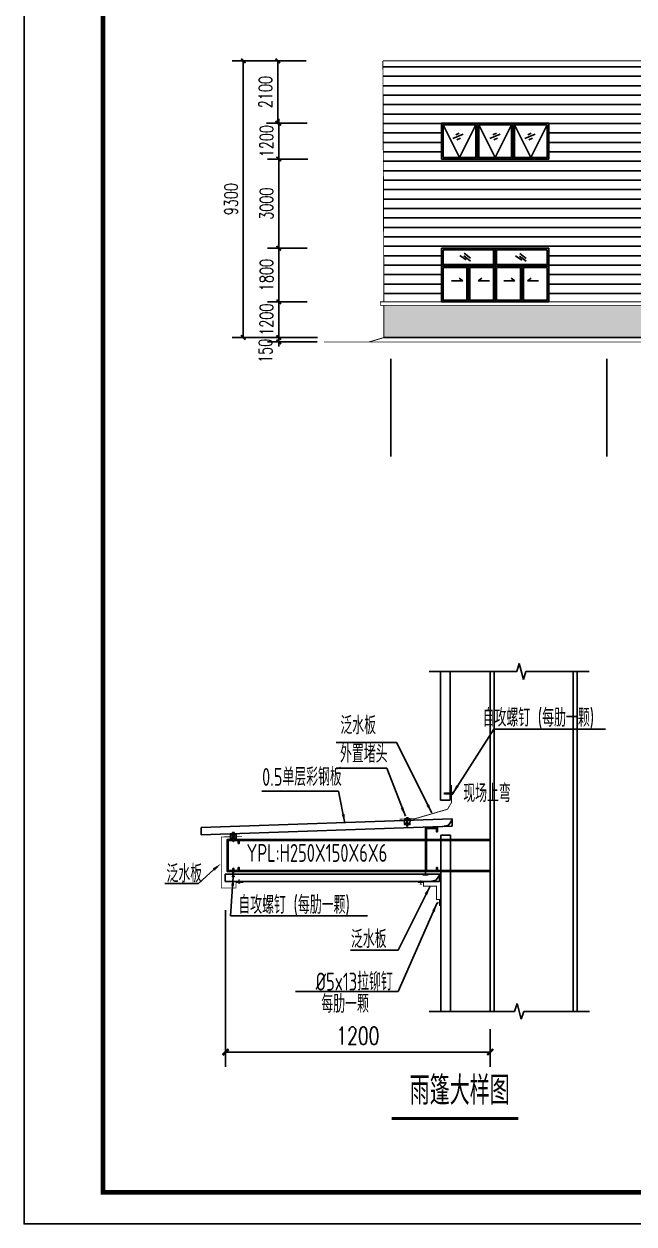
# Model space of a CAD drawing. Extents: x 177291 to 1288761, y 177638 to 322898.
# Drawn here: x 595607 to 616102, y 251928 to 292270 of the extents above; entities that cross this region are included whole.
import ezdxf
from ezdxf.enums import TextEntityAlignment as Align

# ---------------------------------------------------------------- set-up
doc = ezdxf.new("R2010")
doc.units = 0
doc.header["$LTSCALE"] = 1000
for name, color, linetype in [('AXIS', 3, 'Continuous'), ('GZ', 50, 'Continuous'), ('LT', 27, 'Continuous'), ('PUB_DIM', 3, 'Continuous'), ('PUB_TEXT', 7, 'Continuous'), ('PUB_TITLE', 4, 'Continuous'), ('TEXT', 7, 'Continuous')]:
    doc.layers.add(name, color=color, linetype=linetype)
doc.styles.add('_TCH_DIM_T3', font='SIMPLEX', dxfattribs={"width": 0.705882, "bigfont": 'GBCBIG'})
doc.styles.add('C', font='tssdeng.shx', dxfattribs={"height": 3, "bigfont": 'tssdchn.shx'})
doc.styles.add('TSSD_Norm', font='tssdeng.shx', dxfattribs={"bigfont": 'hztxt.shx'})
doc.dimstyles.new('_TCH_ARCH&&150', dxfattribs={"dimtxt": 446.25, "dimasz": 150, "dimexe": 375, "dimexo": 450, "dimgap": 189.375, "dimtad": 1, "dimdec": 0, "dimzin": 0, "dimdsep": 46, "dimtxsty": '_TCH_DIM_T3', "dimblk": 'ARCHTICK', "dimcen": 0.09, "dimclrd": 3, "dimclre": 3, "dimclrt": 7, "dimazin": 2, "dimtfac": 1, "dimtdec": 0, "dimtix": 1, "dimtmove": 2, "dimatfit": 3, "dimfxl": 1, "dimtolj": 1, "dimtzin": 0, "dimarcsym": 0})
doc.dimstyles.new('TCH-200-1', dxfattribs={"dimtxt": 595, "dimasz": 200, "dimexe": 500, "dimexo": 600, "dimgap": 252.5, "dimtad": 1, "dimdec": 0, "dimzin": 0, "dimdsep": 46, "dimtxsty": '_TCH_DIM_T3', "dimblk": 'ARCHTICK', "dimcen": 0.09, "dimclrd": 3, "dimclre": 3, "dimclrt": 7, "dimazin": 2, "dimtfac": 1, "dimtdec": 0, "dimtix": 1, "dimtmove": 2, "dimatfit": 3, "dimfxl": 1, "dimtolj": 1, "dimtzin": 0, "dimarcsym": 0})

# ---------------------------------------------------------------- blocks, each defined once
blk = doc.blocks.new('_ArchTick')
at = {"color": 0, "linetype": 'ByBlock', "const_width": 0.4}
blk.add_lwpolyline([(-0.5, -0.5), (0.5, 0.5)], dxfattribs=at)
blk = doc.blocks.new('*D548')
at = {"layer": 'AXIS', "color": 3, "lineweight": -2, "transparency": 16777216}
for p, q in [((602379, 262482), (602379, 257207)), ((611270, 258473), (611270, 257207)), ((602379, 257707), (611270, 257707))]:
    blk.add_line(p, q, dxfattribs=at)
at = {"layer": 'Defpoints', "color": 0, "transparency": 16777216}
for p in [(602379, 263082), (611270, 259073), (611270, 257707)]:
    blk.add_point(p, dxfattribs=at)
at = {"layer": 'AXIS', "color": 3, "lineweight": -2, "transparency": 16777216, "xscale": 200, "yscale": 200, "zscale": 200, "rotation": 180}
blk.add_blockref('_ArchTick', (602379, 257707), dxfattribs=at)
at = {"layer": 'AXIS', "color": 3, "lineweight": -2, "transparency": 16777216, "xscale": 200, "yscale": 200, "zscale": 200}
blk.add_blockref('_ArchTick', (611270, 257707), dxfattribs=at)
at = {"layer": 'AXIS', "color": 7, "transparency": 16777216, "insert": (606824, 258257), "char_height": 595, "attachment_point": 5, "style": '_TCH_DIM_T3'}
blk.add_mtext('\\A1;1200', dxfattribs=at)
blk = doc.blocks.new('MD')
at = {"linetype": 'Continuous', "ltscale": 20}
blk.add_hatch(color=256, dxfattribs=at).paths.add_polyline_path([(8.6, -7.8), (8.6, -2.6), (-13.3, -4.2), (-13.2, 4.1), (8.6, 2.4), (8.6, 7.6, -0.696305)])
blk = doc.blocks.new('*X333')
at = {"color": 0}
for p, q in [((903710.7, -307545.5), (903713.7, -307542.6)), ((903710.7, -307554.3), (903716.7, -307548.3)), ((903710.7, -307563.2), (903716.7, -307557.2)), ((903710.7, -307572), (903716.7, -307566)), ((903710.7, -307580.9), (903716.7, -307574.9)), ((903710.7, -307589.7), (903716.7, -307583.7)), ((903710.7, -307598.5), (903716.7, -307592.5)), ((903712.2, -307606), (903716.1, -307602))]:
    blk.add_line(p, q, dxfattribs=at)
blk = doc.blocks.new('AUDIT_I_040821143925-1')
at = {"linetype": 'Continuous', "ltscale": 20, "xscale": -0.899999999919668, "yscale": 0.8999999999068677, "zscale": 0.9, "rotation": 269.9996944201824}
blk.add_blockref('*X333', (276843.2, -813343.8), dxfattribs=at)
blk = doc.blocks.new('GD')
at = {"linetype": 'Continuous', "ltscale": 20}
for p, q in [((0, 1), (15, 4)), ((0, -1), (0, 1)), ((15, 4), (138, 4)), ((108, -4), (108, 4)), ((138, -10), (138, 10)), ((138, 10), (141, 10)), ((141, -10), (141, 10)), ((149, 8), (141, 8)), ((149, 3), (141, 3)), ((150, -5), (150, 5)), ((0, -1), (15, -4)), ((15, -4), (138, -4)), ((138, -10), (141, -10)), ((149, -3), (141, -3)), ((149, -8), (141, -8))]:
    blk.add_line(p, q, dxfattribs=at)
blk.add_ellipse((149, 5), major_axis=(0, 2.08), ratio=0.698493, start_param=3.141597, end_param=6.28319, dxfattribs=at)
at = {"linetype": 'Continuous', "ltscale": 20, "extrusion": (0, 0, -1)}
for centre, major_axis, ratio, start_param, end_param in [((149, 0), (0, 3.37), 0.429967, -0.000017, 3.141602), ((149, -5), (0, 2.08), 0.698493, -0.000005, 3.141588)]:
    blk.add_ellipse(centre, major_axis=major_axis, ratio=ratio, start_param=start_param, end_param=end_param, dxfattribs=at)
at = {"layer": 'PUB_TEXT', "xscale": 1.825602383585646, "yscale": 1.341960000107064, "zscale": 1.34196}
blk.add_blockref('AUDIT_I_040821143925-1', (0, 0), dxfattribs=at)
blk = doc.blocks.new('*D494')
at = {"layer": 'Defpoints', "color": 0, "transparency": 16777216}
for p in [(605916, 281731), (604166, 281581), (605902, 281581)]:
    blk.add_point(p, dxfattribs=at)
at = {"layer": 'PUB_DIM', "color": 3, "lineweight": -2, "transparency": 16777216}
for p, q in [((605466, 281731), (603791, 281731)), ((604166, 281731), (604166, 281881)), ((604166, 281731), (604166, 281581)), ((605452, 281581), (603791, 281581)), ((604166, 281581), (604166, 281431))]:
    blk.add_line(p, q, dxfattribs=at)
at = {"layer": 'PUB_DIM', "color": 3, "lineweight": -2, "transparency": 16777216, "xscale": 150, "yscale": 150, "zscale": 150}
for p, rotation in [((604166, 281731), 270), ((604166, 281581), 90)]:
    blk.add_blockref('_ArchTick', p, dxfattribs=dict(at, rotation=rotation))
at = {"layer": 'PUB_DIM', "color": 7, "transparency": 16777216, "insert": (603718, 281281), "char_height": 446.2, "attachment_point": 5, "rotation": 90, "style": '_TCH_DIM_T3'}
blk.add_mtext('\\A1;150', dxfattribs=at)
blk = doc.blocks.new('*D495')
at = {"layer": 'Defpoints', "color": 0, "transparency": 16777216}
for p in [(604166, 282931), (605575, 282931), (605575, 281731)]:
    blk.add_point(p, dxfattribs=at)
at = {"layer": 'PUB_DIM', "color": 3, "lineweight": -2, "transparency": 16777216}
for p, q in [((605125, 282931), (603791, 282931)), ((604166, 282931), (604166, 283081)), ((604166, 281731), (604166, 282931)), ((605125, 281731), (603791, 281731)), ((604166, 281731), (604166, 281581))]:
    blk.add_line(p, q, dxfattribs=at)
at = {"layer": 'PUB_DIM', "color": 3, "lineweight": -2, "transparency": 16777216, "xscale": 150, "yscale": 150, "zscale": 150}
for p, rotation in [((604166, 282931), 270), ((604166, 281731), 90)]:
    blk.add_blockref('_ArchTick', p, dxfattribs=dict(at, rotation=rotation))
at = {"layer": 'PUB_DIM', "color": 7, "transparency": 16777216, "insert": (603754, 282331), "char_height": 446.2, "attachment_point": 5, "rotation": 90, "style": '_TCH_DIM_T3'}
blk.add_mtext('\\A1;1200', dxfattribs=at)
blk = doc.blocks.new('*D496')
at = {"layer": 'Defpoints', "color": 0, "transparency": 16777216}
for p in [(604166, 284731), (605575, 284731), (605575, 282931)]:
    blk.add_point(p, dxfattribs=at)
at = {"layer": 'PUB_DIM', "color": 3, "lineweight": -2, "transparency": 16777216}
for p, q in [((605125, 284731), (603791, 284731)), ((604166, 282931), (604166, 284731)), ((605125, 282931), (603791, 282931))]:
    blk.add_line(p, q, dxfattribs=at)
at = {"layer": 'PUB_DIM', "color": 3, "lineweight": -2, "transparency": 16777216, "xscale": 150, "yscale": 150, "zscale": 150}
for p, rotation in [((604166, 284731), 90), ((604166, 282931), 270)]:
    blk.add_blockref('_ArchTick', p, dxfattribs=dict(at, rotation=rotation))
at = {"layer": 'PUB_DIM', "color": 7, "transparency": 16777216, "insert": (603754, 283831), "char_height": 446.2, "attachment_point": 5, "rotation": 90, "style": '_TCH_DIM_T3'}
blk.add_mtext('\\A1;1800', dxfattribs=at)
blk = doc.blocks.new('*D497')
at = {"layer": 'Defpoints', "color": 0, "transparency": 16777216}
for p in [(604166, 287731), (605591, 287731, -4), (605575, 284731)]:
    blk.add_point(p, dxfattribs=at)
at = {"layer": 'PUB_DIM', "color": 3, "lineweight": -2, "transparency": 16777216}
for p, q in [((605141, 287731), (603791, 287731)), ((604166, 284731), (604166, 287731)), ((605125, 284731), (603791, 284731))]:
    blk.add_line(p, q, dxfattribs=at)
at = {"layer": 'PUB_DIM', "color": 3, "lineweight": -2, "transparency": 16777216, "xscale": 150, "yscale": 150, "zscale": 150}
for p, rotation in [((604166, 287731), 90), ((604166, 284731), 270)]:
    blk.add_blockref('_ArchTick', p, dxfattribs=dict(at, rotation=rotation))
at = {"layer": 'PUB_DIM', "color": 7, "transparency": 16777216, "insert": (603754, 286231), "char_height": 446.2, "attachment_point": 5, "rotation": 90, "style": '_TCH_DIM_T3'}
blk.add_mtext('\\A1;3000', dxfattribs=at)
blk = doc.blocks.new('*D498')
at = {"layer": 'Defpoints', "color": 0, "transparency": 16777216}
for p in [(604166, 288931), (605575, 288931), (605591, 287731, -4)]:
    blk.add_point(p, dxfattribs=at)
at = {"layer": 'PUB_DIM', "color": 3, "lineweight": -2, "transparency": 16777216}
for p, q in [((605125, 288931), (603791, 288931)), ((604166, 288931), (604166, 289081)), ((604166, 287731), (604166, 288931)), ((605141, 287731), (603791, 287731)), ((604166, 287731), (604166, 287581))]:
    blk.add_line(p, q, dxfattribs=at)
at = {"layer": 'PUB_DIM', "color": 3, "lineweight": -2, "transparency": 16777216, "xscale": 150, "yscale": 150, "zscale": 150}
for p, rotation in [((604166, 288931), 270), ((604166, 287731), 90)]:
    blk.add_blockref('_ArchTick', p, dxfattribs=dict(at, rotation=rotation))
at = {"layer": 'PUB_DIM', "color": 7, "transparency": 16777216, "insert": (603754, 288331), "char_height": 446.2, "attachment_point": 5, "rotation": 90, "style": '_TCH_DIM_T3'}
blk.add_mtext('\\A1;1200', dxfattribs=at)
blk = doc.blocks.new('*D499')
at = {"layer": 'Defpoints', "color": 0, "transparency": 16777216}
for p in [(604133, 291031), (605541, 291031), (605575, 288931)]:
    blk.add_point(p, dxfattribs=at)
at = {"layer": 'PUB_DIM', "color": 3, "lineweight": -2, "transparency": 16777216}
for p, q in [((605091, 291031), (603758, 291031)), ((604133, 288931), (604133, 291031)), ((605125, 288931), (603758, 288931))]:
    blk.add_line(p, q, dxfattribs=at)
at = {"layer": 'PUB_DIM', "color": 3, "lineweight": -2, "transparency": 16777216, "xscale": 150, "yscale": 150, "zscale": 150}
for p, rotation in [((604133, 291031), 90), ((604133, 288931), 270)]:
    blk.add_blockref('_ArchTick', p, dxfattribs=dict(at, rotation=rotation))
at = {"layer": 'PUB_DIM', "color": 7, "transparency": 16777216, "insert": (603720, 289981), "char_height": 446.2, "attachment_point": 5, "rotation": 90, "style": '_TCH_DIM_T3'}
blk.add_mtext('\\A1;2100', dxfattribs=at)
blk = doc.blocks.new('*D500')
at = {"layer": 'Defpoints', "color": 0, "transparency": 16777216}
for p in [(605541, 291031), (602974, 281731), (605575, 281731)]:
    blk.add_point(p, dxfattribs=at)
at = {"layer": 'PUB_DIM', "color": 3, "lineweight": -2, "transparency": 16777216}
for p, q in [((605091, 291031), (602599, 291031)), ((602974, 291031), (602974, 281731)), ((605125, 281731), (602599, 281731))]:
    blk.add_line(p, q, dxfattribs=at)
at = {"layer": 'PUB_DIM', "color": 3, "lineweight": -2, "transparency": 16777216, "xscale": 150, "yscale": 150, "zscale": 150}
for p, rotation in [((602974, 291031), 90), ((602974, 281731), 270)]:
    blk.add_blockref('_ArchTick', p, dxfattribs=dict(at, rotation=rotation))
at = {"layer": 'PUB_DIM', "color": 7, "transparency": 16777216, "insert": (602562, 286381), "char_height": 446.2, "attachment_point": 5, "rotation": 90, "style": '_TCH_DIM_T3'}
blk.add_mtext('\\A1;9300', dxfattribs=at)

msp = doc.modelspace()

# ---------------------------------------------------------------- hatches: boundary and pattern name
at = {"true_color": 0xc7c8ca}
h = msp.add_hatch(dxfattribs=at)
h.set_pattern_fill('ANSI31', color=9, scale=200, angle=315)
h.set_pattern_definition([(0, (0, 0), (9e-14, 317.5), [])])
h.paths.add_polyline_path([(660151.98, 291030.6), (607665.65, 291030.6), (607698.94, 282930.68), (609635.26, 282930.68), (609635.26, 284730.68), (613235.29, 284730.68), (613235.29, 282930.68), (617135.26, 282930.68), (617135.26, 284730.68), (620735.29, 284730.68), (620735.29, 282930.68), (624635.26, 282930.68), (624635.26, 284730.68), (628235.29, 284730.68), (628235.29, 282930.68), (632135.26, 282930.68), (632135.26, 284730.68), (635735.29, 284730.68), (635735.29, 282930.68), (639635.26, 282930.68), (639635.26, 284730.68), (643235.29, 284730.68), (643235.29, 282930.68), (647135.26, 282930.68), (647135.26, 284730.68), (650735.29, 284730.68), (650735.29, 282930.68), (651035.28, 282930.68), (654635.26, 282930.68), (654635.26, 284730.68), (658235.29, 284730.68), (658235.29, 282930.68), (660185.27, 282930.68)])
h.paths.add_polyline_path([(635735.31, 287730.68), (632135.31, 287730.68), (632135.31, 288930.68), (635735.31, 288930.68)], flags=16)
h.paths.add_polyline_path([(635685.67, 287780.71), (634585.62, 287780.67), (634585.61, 288880.67), (635685.67, 288880.71)], flags=0)
h.paths.add_polyline_path([(634485.31, 287780.68), (633385.31, 287780.68), (633385.31, 288880.67), (634485.31, 288880.67)], flags=0)
h.paths.add_polyline_path([(639635.31, 288930.68), (643235.31, 288930.68), (643235.31, 287730.68), (639635.31, 287730.68)], flags=16)
h.paths.add_polyline_path([(639685.25, 287780.68), (639685.25, 288880.67), (640785.31, 288880.67), (640785.31, 287780.68)], flags=0)
h.paths.add_polyline_path([(633285.31, 287780.68), (632185.25, 287780.68), (632185.25, 288880.67), (633285.31, 288880.67)], flags=0)
h.paths.add_polyline_path([(640885.31, 287780.68), (640885.31, 288880.67), (641985.31, 288880.67), (641985.31, 287780.68)], flags=0)
h.paths.add_polyline_path([(642085.62, 287780.67), (642085.61, 288880.67), (643185.67, 288880.71), (643185.67, 287780.71)], flags=0)
h.paths.add_polyline_path([(628235.31, 287730.68), (624635.31, 287730.68), (624635.31, 288930.68), (628235.31, 288930.68)], flags=16)
h.paths.add_polyline_path([(628185.67, 287780.71), (627085.62, 287780.67), (627085.61, 288880.67), (628185.67, 288880.71)], flags=0)
h.paths.add_polyline_path([(626985.31, 287780.68), (625885.31, 287780.68), (625885.31, 288880.67), (626985.31, 288880.67)], flags=0)
h.paths.add_polyline_path([(647135.31, 288930.68), (650735.31, 288930.68), (650735.31, 287730.68), (647135.31, 287730.68)], flags=16)
h.paths.add_polyline_path([(647185.25, 287780.68), (647185.25, 288880.67), (648285.31, 288880.67), (648285.31, 287780.68)], flags=0)
h.paths.add_polyline_path([(625785.31, 287780.68), (624685.25, 287780.68), (624685.25, 288880.67), (625785.31, 288880.67)], flags=0)
h.paths.add_polyline_path([(648385.31, 287780.68), (648385.31, 288880.67), (649485.31, 288880.67), (649485.31, 287780.68)], flags=0)
h.paths.add_polyline_path([(649585.62, 287780.67), (649585.61, 288880.67), (650685.67, 288880.71), (650685.67, 287780.71)], flags=0)
h.paths.add_polyline_path([(620735.31, 287730.68), (617135.31, 287730.68), (617135.31, 288930.68), (620735.31, 288930.68)], flags=16)
h.paths.add_polyline_path([(620685.67, 287780.71), (619585.62, 287780.67), (619585.61, 288880.67), (620685.67, 288880.71)], flags=0)
h.paths.add_polyline_path([(619485.31, 287780.68), (618385.31, 287780.68), (618385.31, 288880.67), (619485.31, 288880.67)], flags=0)
h.paths.add_polyline_path([(654635.31, 288930.68), (658235.31, 288930.68), (658235.31, 287730.68), (654635.31, 287730.68)], flags=16)
h.paths.add_polyline_path([(654685.25, 287780.68), (654685.25, 288880.67), (655785.31, 288880.67), (655785.31, 287780.68)], flags=0)
h.paths.add_polyline_path([(618285.31, 287780.68), (617185.25, 287780.68), (617185.25, 288880.67), (618285.31, 288880.67)], flags=0)
h.paths.add_polyline_path([(655885.31, 287780.68), (655885.31, 288880.67), (656985.31, 288880.67), (656985.31, 287780.68)], flags=0)
h.paths.add_polyline_path([(657085.62, 287780.67), (657085.61, 288880.67), (658185.67, 288880.71), (658185.67, 287780.71)], flags=0)
h.paths.add_polyline_path([(613235.31, 287730.68), (609635.31, 287730.68), (609635.31, 288930.68), (613235.31, 288930.68)], flags=16)
h.paths.add_polyline_path([(613185.67, 287780.71), (612085.62, 287780.67), (612085.61, 288880.67), (613185.67, 288880.71)], flags=0)
h.paths.add_polyline_path([(611985.31, 287780.68), (610885.31, 287780.68), (610885.31, 288880.67), (611985.31, 288880.67)], flags=0)
h.paths.add_polyline_path([(610785.31, 287780.68), (609685.25, 287780.68), (609685.25, 288880.67), (610785.31, 288880.67)], flags=0)
h = msp.add_hatch(dxfattribs=at)
h.set_pattern_fill('AR-B816', color=9, scale=150)
h.set_pattern_definition([(0, (241349.55, 200864.96), (0, 181.9656), []), (90, (241349.55, 200864.96), (-181.9656, 181.9656), [181.9656, -181.9656])])
h.paths.add_polyline_path([(607698.94, 282810.68), (607698.94, 281730.68), (628535.28, 281730.68), (628535.28, 282810.68)])
edge = h.paths.add_edge_path()
edge.add_line((646835.28, 282810.68), (628535.28, 282810.68))
edge.add_line((628535.28, 282810.68), (628535.28, 281730.68))
edge.add_line((628535.28, 281730.68), (646854.61, 281721.9))
edge.add_line((646854.61, 281721.9), (646854.61, 282801.9))
h.paths.add_polyline_path([(660185.28, 282810.68), (646854.61, 282801.9), (646854.61, 281721.9), (660185.28, 281730.68)])
h.paths.add_polyline_path([(668300.17, 282810.68), (660185.28, 282810.68), (660185.28, 281730.68), (668300.17, 281730.68)])

# ---------------------------------------------------------------- linework, layer by layer
at = {"color": 3}
for p, q in [((610235.28, 287780.68), (609685.25, 288880.67)), ((610785.31, 288880.67), (610235.28, 287780.68)), ((611435.31, 287780.68), (610885.31, 288880.67)), ((611985.31, 288880.67), (611435.31, 287780.68)), ((612635.65, 287780.69), (612085.61, 288880.67)), ((613185.67, 288880.71), (612635.65, 287780.69))]:
    msp.add_line(p, q, dxfattribs=at)
for p, q in [((610835.31, 288930.68), (610835.31, 287730.68)), ((612035.3, 288930.68), (612035.31, 287730.68)), ((610356.9, 288571.54), (610018.59, 288418.94)), ((610232.28, 288603.59), (610114.61, 288546.53)), ((611601.61, 288571.54), (611263.3, 288418.94)), ((611476.99, 288603.59), (611359.32, 288546.53)), ((612776.59, 288571.56), (612438.27, 288418.95)), ((612651.96, 288603.61), (612534.3, 288546.55)), ((610268.47, 288435.69), (610150.81, 288378.63)), ((611513.19, 288435.69), (611395.52, 288378.63)), ((612688.16, 288435.71), (612570.5, 288378.65)), ((613235.31, 287730.68), (609635.25, 287730.68)), ((610254.41, 284490.23), (610459.76, 284344.15)), ((610383.19, 284476.32), (610612.9, 284302.41)), ((610397.11, 284567.39), (610605.94, 284399.8)), ((611435.3, 284730.68), (611435.28, 282930.68)), ((612123.73, 284480.08), (612329.08, 284334)), ((612252.51, 284466.17), (612482.22, 284292.26)), ((612266.43, 284557.24), (612475.26, 284389.65)), ((609635.26, 284130.68), (613235.35, 284130.68)), ((610535.29, 284130.69), (610535.27, 282930.69)), ((612335.29, 284130.68), (612335.29, 282930.68)), ((609974.27, 283637.79), (610350.96, 283637.78)), ((610350.96, 283637.78), (610226.12, 283722.23)), ((610869.35, 283637.78), (610994.18, 283722.22)), ((611246.04, 283637.77), (610869.35, 283637.78)), ((611724.54, 283637.77), (612101.23, 283637.77)), ((612101.23, 283637.77), (611976.39, 283722.21)), ((612519.62, 283637.77), (612644.45, 283722.21)), ((612896.31, 283637.77), (612519.62, 283637.77)), ((607698.94, 281730.68), (668300.17, 281730.68)), ((668300.17, 281730.68), (607698.94, 281730.68)), ((607698.94, 281730.68), (668300.17, 281730.68)), ((607698.94, 281730.68), (668300.17, 281730.68)), ((609093.79, 264108.59, 55.06), (609093.79, 263670.82, 55.06)), ((609001.75, 263670.82, 55.06), (609185.83, 263670.82, 55.06))]:
    msp.add_line(p, q)
at = {"color": 0, "ltscale": 30}
for p, q in [((609604.84, 270502.5), (609604.84, 266175.03)), ((609929.66, 270502.5), (609929.66, 266175.03)), ((609929.66, 266175.03), (609604.84, 266175.03)), ((609609.57, 265004.06), (609609.57, 259073.07)), ((609609.57, 265004.06), (609934.4, 265004.06)), ((609934.4, 265004.06), (609934.4, 259073.07))]:
    msp.add_line(p, q, dxfattribs=at)
at = {"linetype": 'ByBlock'}
for p, q in [((608391.33, 265545.8, 55.06), (608575.17, 265354.91, 55.06)), ((608575.17, 265545.8, 55.06), (608391.33, 265354.91, 55.06)), ((602546.14, 265049.05, 54.68), (602729.98, 264858.15, 54.68)), ((602729.98, 265049.05, 54.68), (602546.14, 264858.15, 54.68))]:
    msp.add_line(p, q, dxfattribs=at)
at = {"const_width": 30}
for points in [[(607665.65, 291030.6), (607698.94, 282930.68), (607578.94, 282930.68), (607578.94, 282810.68), (607698.94, 282810.68), (607698.94, 281730.68)], [(607665.65, 291030.6), (668266.88, 291030.6)], [(651035.28, 282930.68), (607698.94, 282930.68)], [(607698.94, 282810.68), (651035.28, 282810.68)], [(605681.4, 281580.68), (669357.51, 281580.68)], [(607707.61, 281730.72), (607199.93, 281579.52)], [(668300.17, 281730.68), (607698.94, 281730.68)]]:
    msp.add_lwpolyline(points, dxfattribs=at)
for points in [[(613235.31, 288930.68), (609635.31, 288930.68), (609635.31, 287730.68), (613235.31, 287730.68)], [(609635.26, 284730.68), (613235.29, 284730.68), (613235.29, 282930.68), (609635.26, 282930.68)], [(609684.91, 284680.7), (611384.98, 284680.67), (611384.97, 284180.67), (609684.9, 284180.7)], [(613185.68, 284680.68), (611485.61, 284680.67), (611485.61, 284180.67), (613185.68, 284180.68)], [(609685.23, 284080.7), (610485.29, 284080.69), (610485.27, 282980.69), (609685.21, 282980.71)], [(611385.3, 284080.68), (610585.29, 284080.69), (610585.27, 282980.69), (611385.28, 282980.68)], [(611485.28, 284080.68), (612285.29, 284080.68), (612285.29, 282980.68), (611485.28, 282980.68)], [(613185.35, 284080.68), (612385.29, 284080.68), (612385.29, 282980.68), (613185.35, 282980.68)]]:
    msp.add_lwpolyline(points, close=True)
at = {"color": 3}
for points in [[(609685.25, 287780.68), (610785.31, 287780.68), (610785.31, 288880.67), (609685.25, 288880.67)], [(611985.31, 287780.68), (610885.31, 287780.68), (610885.31, 288880.67), (611985.31, 288880.67)], [(613185.67, 288880.71), (612085.61, 288880.67), (612085.62, 287780.67), (613185.67, 287780.71)]]:
    msp.add_lwpolyline(points, close=True, dxfattribs=at)
at = {"color": 1, "const_width": 30, "elevation": 55.06}
for points in [[(609969.81, 266685.85), (609971.72, 266103.7), (609838.5, 265872.29), (608744.05, 265552.51), (608229.73, 265539.28)], [(602931.23, 264950.46), (602237.51, 264938.41), (602237.51, 263223.63), (602729.97, 263223.63), (602729.97, 263406.9), (602973.01, 263406.9)]]:
    msp.add_lwpolyline(points, dxfattribs=at)
at = {"linetype": 'ByBlock'}
for points, elevation in [([(608394.97, 265545.9), (608578.81, 265545.9), (608575.17, 265354.91), (608391.33, 265354.91)], 55.06), ([(602546.14, 265049.05), (602729.98, 265049.05), (602729.98, 264858.15), (602546.14, 264858.15)], 54.68)]:
    msp.add_lwpolyline(points, close=True, dxfattribs=dict(at, elevation=elevation))
at = {"color": 1, "const_width": 30}
msp.add_lwpolyline([(608843.71, 263411.03), (609032.98, 263411.03), (609032.98, 263283.31), (609463.46, 263283.31), (609463.46, 262836.81), (609565.09, 262836.81), (609565.09, 262614.94)], dxfattribs=at)
at = {"color": 3, "const_width": 94.08}
msp.add_lwpolyline([(607961.8, 255474.91), (612217.24, 255474.91)], dxfattribs=at)
at = {"layer": 'AXIS'}
for p, q in [((607935.28, 281015.52), (607935.28, 277732.8)), ((615185.28, 281015.52), (615185.28, 277732.8))]:
    msp.add_line(p, q, dxfattribs=at)
at = {"layer": 'AXIS', "linetype": 'ByBlock'}
for p, q in [((601563.66, 265253.09, 55.06), (609992.45, 265547.43, 55.06)), ((609924.5, 265414.79, 55.06), (609970.05, 265478.27, 55.06)), ((609970.05, 265478.27, 55.06), (609992.45, 265547.43, 55.06)), ((609992.45, 265547.43, 55.06), (609992.45, 265300, 55.06)), ((601563.66, 265005.66, 55.06), (609992.45, 265300, 55.06)), ((601563.66, 265005.66, 55.06), (601563.66, 265253.09, 55.06)), ((609678.73, 265289.04, 55.06), (609869.98, 265341.6, 55.06)), ((609869.98, 265341.6, 55.06), (609924.5, 265414.79, 55.06)), ((609988.37, 265398.03, 55.06), (609994.56, 265301.04, 55.06)), ((601986.17, 263847.94, 55.06), (601471.31, 263369.66, 55.06)), ((602360.7, 263694.25), (609572.9, 263689.9)), ((602360.7, 263446.81), (602360.7, 263694.25)), ((602360.7, 263446.81), (609564.13, 263442.63)), ((609250.07, 263440.84), (609443.06, 263488.54)), ((609443.06, 263488.54), (609500.14, 263559.75)), ((609443.06, 263488.54), (609500.14, 263559.75)), ((609500.14, 263559.75), (609547.92, 263621.58)), ((609547.92, 263621.58), (609572.9, 263689.9)), ((609572.9, 263690.01), (609564.13, 263442.63)), ((601471.31, 263369.66, 55.06), (600334.34, 263369.66, 55.06))]:
    msp.add_line(p, q, dxfattribs=at)
msp.add_solid([(601954.95, 263886.72, 55.06), (602017.4, 263809.16, 55.06), (602218.84, 264035.29, 55.06)], dxfattribs=at)
at = {"layer": 'GZ'}
for p, q in [((612160.71, 270502.5), (612244.71, 270766.5)), ((612244.71, 270766.5), (612388.71, 270238.5)), ((609214.61, 270502.5), (612160.71, 270502.5)), ((611270.01, 270502.5), (611270.01, 259073.07)), ((611406.7, 270502.5), (611406.7, 259073.07)), ((612388.71, 270238.5), (612472.71, 270502.5)), ((612472.71, 270502.5), (614600.89, 270502.5, 440.28)), ((614059.36, 270502.5, 307.82), (614059.36, 259073.07, 307.82)), ((614196.05, 270502.5, 307.82), (614196.05, 259073.07, 307.82)), ((609219.34, 259073.07), (612087.65, 259073.07)), ((612087.65, 259073.07), (612171.65, 259337.07)), ((612171.65, 259337.07), (612315.65, 258809.07)), ((612315.65, 258809.07), (612399.65, 259073.07)), ((612399.65, 259073.07), (614605.63, 259073.07, 440.28))]:
    msp.add_line(p, q, dxfattribs=at)
at = {"layer": 'LT'}
for p, q in [((602435.25, 264857.71), (611272.44, 264857.71)), ((602435.25, 264857.71), (602435.59, 263818.71, 54.68)), ((602435.25, 264819.61), (611272.44, 264819.61)), ((602435.57, 263815.82, 52.68), (611270.01, 263815.92)), ((602435.59, 263777.82, 54.68), (611270.01, 263777.82))]:
    msp.add_line(p, q, dxfattribs=at)
for points, elevation in [([(609127.27, 265218.64), (609127.27, 263811.57), (609464.74, 263811.57), (609464.74, 263912.81), (609498.48, 263912.81), (609498.48, 263777.82), (609093.53, 263777.82), (609093.53, 265252.38), (609498.48, 265252.38), (609498.48, 265117.4), (609464.74, 265117.4), (609464.74, 265218.64)], 12.22), ([(602469.33, 264823.96), (602469.33, 263811.57), (602806.8, 263811.57), (602806.8, 263912.81), (602840.55, 263912.81), (602840.55, 263777.82), (602435.59, 263777.82), (602435.59, 264857.71), (602840.55, 264857.71), (602840.55, 264722.73), (602806.8, 264722.73), (602806.8, 264823.96)], 54.68)]:
    msp.add_lwpolyline(points, close=True, dxfattribs=dict(at, elevation=elevation))
at = {"layer": 'PUB_TITLE'}
msp.add_lwpolyline([(595606.7, 314928.34), (684804.08, 314928.34), (684804.08, 251928.06), (595606.7, 251928.06)], close=True, dxfattribs=at)
at = {"layer": 'PUB_TITLE', "const_width": 159.09}
msp.add_lwpolyline([(598258.23, 252988.67), (598258.23, 313867.73), (683743.47, 313867.73), (683743.47, 252988.67)], close=True, dxfattribs=at)

# ---------------------------------------------------------------- block references
for name, p, xscale, yscale, zscale, rotation in [('GD', (609711.79, 266402.05), 1.984301548745611, 3.307169249997124, 3.307169249999999, 0.08408071477353724), ('GD', (608483.26, 265288.28, 55.06), 1.984301548745611, 3.307169249997124, 3.307169249999999, 90.08408071477353), ('GD', (602638.07, 264791.52, 54.68), 1.984301548745611, 3.307169249997124, 3.307169249999999, 90.08408071477353), ('GD', (602638.07, 263895.84, 54.68), -1.984301548745611, 3.307169249997124, 3.307169249999999, 89.91591928522651), ('MD', (602832.8, 263440.53), 5.624437499995112, 5.624437499995112, 5.624437499999999, 270.6389793387227), ('MD', (608938.35, 263411.03), 5.624437499995112, 5.624437499995112, 5.624437499999999, 270.6389793387227), ('MD', (609565.09, 262721.06), 5.624437499995112, 5.624437499995112, 5.624437499999999, 180.6389793387227)]:
    msp.add_blockref(name, p, dxfattribs=dict(xscale=xscale, yscale=yscale, zscale=zscale, rotation=rotation))

# ---------------------------------------------------------------- texts
at = {"layer": 'TEXT', "width": 0.7}
for s, height, style, p in [(' 自攻螺钉 (每肋一颗)', 600, 'C', (610762.59, 268649.91, 131.52)), ('外置堵头', 600, 'C', (606224.76, 267436.07, 110.12)), ('0.5单层彩钢板', 600, 'C', (603604.73, 266658.55, 241.64)), ('现场上弯', 600, 'C', (610366.18, 266109.5, 55.06)), ('YPL:H250X150X6X6', 600, 'C', (603085.59, 264102.69)), (' 自攻螺钉 (每肋一颗)', 600, 'C', (602553.71, 262357.18, 54.68)), ('%%c5%%12013拉铆钉', 600, 'C', (605407.95, 259777.67)), (' 每肋一颗', 600, 'C', (605341.58, 259027.81, 55.06)), ('雨篷大样图', 960, 'TSSD_Norm', (608565.96, 255935.03))]:
    msp.add_text(s, height=height, dxfattribs=dict(at, style=style)).set_placement(p)
at = {"layer": 'TEXT', "style": 'C', "width": 0.7}
for p in [(606237.21, 268691.81, 186.58), (600395.15, 263708.39, 55.06), (606591.82, 261506.08)]:
    msp.add_text('泛水板', height=600, dxfattribs=at).set_placement(p, align=Align.MIDDLE_LEFT)

# ---------------------------------------------------------------- dimensions: what is measured, and where the dimension line sits
at = {"layer": 'AXIS'}
dim = msp.add_linear_dim(base=(611270.01, 257706.93), p1=(602378.99, 263081.7), p2=(611270.01, 259073.07), text='1200', dimstyle='TCH-200-1', dxfattribs=at)
dim.commit()
dim.dimension.update_dxf_attribs({"geometry": '*D548', "text_midpoint": (606824.5, 258256.93)})
at = {"layer": 'PUB_DIM'}
for base, p1, p2, picture, middle in [((602974.22, 281730.68), (605541.26, 291030.6), (605574.55, 281730.68), '*D500', (602561.72, 286380.64)), ((604132.97, 291030.6), (605574.55, 288930.68), (605541.26, 291030.6), '*D499', (603720.47, 289980.64)), ((604166.26, 288930.68), (605590.83, 287730.68, -3.97), (605574.55, 288930.68), '*D498', (603753.76, 288330.68)), ((604166.26, 287730.68), (605574.55, 284730.76), (605590.83, 287730.68, -3.97), '*D497', (603753.76, 286230.72)), ((604166.26, 284730.76), (605574.55, 282930.76), (605574.55, 284730.76), '*D496', (603753.76, 283830.76)), ((604166.26, 282930.76), (605574.55, 281730.68), (605574.55, 282930.76), '*D495', (603753.76, 282330.72))]:
    dim = msp.add_linear_dim(base=base, p1=p1, p2=p2, angle=90, dimstyle='_TCH_ARCH&&150', dxfattribs=at)
    dim.commit()
    dim.dimension.update_dxf_attribs({"geometry": picture, "text_midpoint": middle})
dim = msp.add_linear_dim(base=(604166.26, 281580.76), p1=(605915.66, 281730.68), p2=(605902, 281580.76), angle=270, dimstyle='_TCH_ARCH&&150', dxfattribs=at)
dim.commit()
dim.dimension.update_dxf_attribs({"geometry": '*D494', "text_midpoint": (603718.26, 281281), "dimtype": 160})

# ---------------------------------------------------------------- leaders
at = {"layer": 'AXIS'}
for points in [[(610009.43, 266401.94), (611388.34, 268559.33), (615145.14, 268559.33)], [(609306.84, 265746.74, -76.46), (608119.6, 268114.21, -76.46), (606099.57, 268114.21, -76.46)], [(608419.36, 265636.28, -76.46), (607796.98, 267252.55, -76.46), (606099.57, 267252.55, -76.46)], [(606387.33, 265403.86, 55.06), (606175.82, 266475.03, 55.06), (603598.7, 266475.03, 55.06)], [(602637.63, 263598.19, 54.68), (602549.18, 262290.15, 54.68), (607144.99, 262290.15, 54.68)], [(609248.22, 263283.31), (608182.54, 261137.82), (606582, 261137.82)], [(609485.77, 262721.06), (608182.54, 259741.98), (604724.13, 259741.98)]]:
    msp.add_leader(points, dimstyle='TCH-200-1', override={"dimasz": 300}, dxfattribs=at)

doc.saveas('drawing.dxf')
